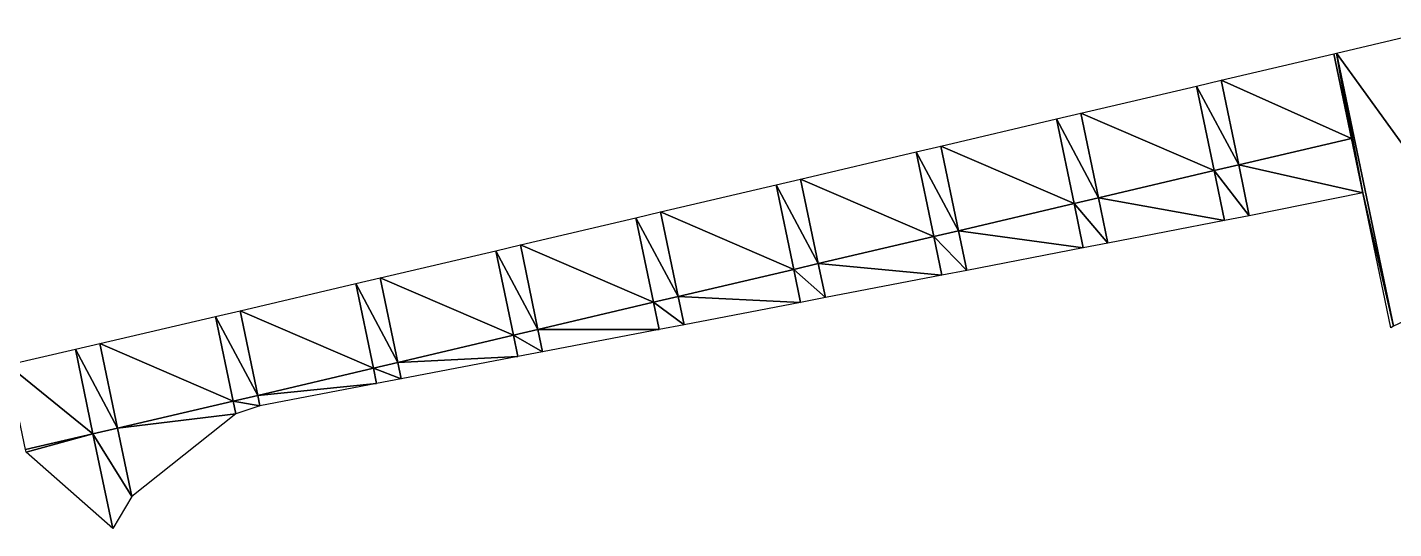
# Model space of a CAD drawing. Header units: metres. Extents: x 1882598 to 1885460, y 3171405 to 3171756.
# Drawn here: x 1883430.64 to 1883440.14, y 3171659.19 to 3171662.67 of the extents above; entities that cross this region are included whole.
import ezdxf

# ---------------------------------------------------------------- set-up
doc = ezdxf.new("R2010")
doc.units = ezdxf.units.M
doc.header["$MEASUREMENT"] = 0
doc.layers.add('Triangles surfaces projet', color=7, linetype='Continuous', true_color=0x848484)

msp = doc.modelspace()

# ---------------------------------------------------------------- linework, layer by layer
at = {"layer": 'Triangles surfaces projet'}
for points in [[(1883440.868, 3171660.9323, 150.7118), (1883439.7432, 3171662.4893, 151.107), (1883440.5056, 3171662.6685, 151.1125), (1883440.868, 3171660.9323, 150.7118)], [(1883439.7227, 3171662.4845, 151.1068), (1883439.8453, 3171661.8972, 151.0828), (1883438.9398, 3171662.3006, 151.1012), (1883439.7227, 3171662.4845, 151.1068)], [(1883439.8453, 3171661.8972, 151.0828), (1883439.7227, 3171662.4845, 151.1068), (1883439.7432, 3171662.4893, 151.107), (1883439.8453, 3171661.8972, 151.0828)], [(1883439.9244, 3171661.5181, 151.0669), (1883439.8453, 3171661.8972, 151.0828), (1883439.7432, 3171662.4893, 151.107), (1883439.9244, 3171661.5181, 151.0669)], [(1883439.7432, 3171662.4893, 151.107), (1883440.1393, 3171660.5917, 150.6111), (1883439.9244, 3171661.5181, 151.0669), (1883439.7432, 3171662.4893, 151.107)], [(1883439.7432, 3171662.4893, 151.107), (1883440.868, 3171660.9323, 150.7118), (1883440.1393, 3171660.5917, 150.6111), (1883439.7432, 3171662.4893, 151.107)], [(1883439.0624, 3171661.7133, 151.0772), (1883438.7694, 3171662.2606, 151.0999), (1883438.9398, 3171662.3006, 151.1012), (1883439.0624, 3171661.7133, 151.0772)], [(1883439.8453, 3171661.8972, 151.0828), (1883439.0624, 3171661.7133, 151.0772), (1883438.9398, 3171662.3006, 151.1012), (1883439.8453, 3171661.8972, 151.0828)], [(1883438.7694, 3171662.2606, 151.0999), (1883438.892, 3171661.6732, 151.0759), (1883437.966, 3171662.0718, 151.0942), (1883438.7694, 3171662.2606, 151.0999)], [(1883439.0624, 3171661.7133, 151.0772), (1883438.892, 3171661.6732, 151.0759), (1883438.7694, 3171662.2606, 151.0999), (1883439.0624, 3171661.7133, 151.0772)], [(1883437.966, 3171662.0718, 151.0942), (1883438.0886, 3171661.4845, 151.0702), (1883437.7956, 3171662.0318, 151.093), (1883437.966, 3171662.0718, 151.0942)], [(1883437.966, 3171662.0718, 151.0942), (1883438.892, 3171661.6732, 151.0759), (1883438.0886, 3171661.4845, 151.0702), (1883437.966, 3171662.0718, 151.0942)], [(1883436.9922, 3171661.8431, 151.0874), (1883437.7956, 3171662.0318, 151.093), (1883437.9182, 3171661.4445, 151.069), (1883436.9922, 3171661.8431, 151.0874)], [(1883437.9182, 3171661.4445, 151.069), (1883437.7956, 3171662.0318, 151.093), (1883438.0886, 3171661.4845, 151.0702), (1883437.9182, 3171661.4445, 151.069)], [(1883439.0624, 3171661.7133, 151.0772), (1883439.8453, 3171661.8972, 151.0828), (1883439.9244, 3171661.5181, 151.0669), (1883439.0624, 3171661.7133, 151.0772)], [(1883439.8453, 3171661.8972, 151.0828), (1883439.9244, 3171661.5181, 151.0669), (1883439.9244, 3171661.5181, 151.0669), (1883439.8453, 3171661.8972, 151.0828)], [(1883436.8218, 3171661.8031, 151.0862), (1883436.9444, 3171661.2157, 151.0622), (1883436.0184, 3171661.6143, 151.0807), (1883436.8218, 3171661.8031, 151.0862)], [(1883436.8218, 3171661.8031, 151.0862), (1883436.9922, 3171661.8431, 151.0874), (1883437.1148, 3171661.2557, 151.0634), (1883436.8218, 3171661.8031, 151.0862)], [(1883437.1148, 3171661.2557, 151.0634), (1883436.9444, 3171661.2157, 151.0622), (1883436.8218, 3171661.8031, 151.0862), (1883437.1148, 3171661.2557, 151.0634)], [(1883437.1148, 3171661.2557, 151.0634), (1883436.9922, 3171661.8431, 151.0874), (1883437.9182, 3171661.4445, 151.069), (1883437.1148, 3171661.2557, 151.0634)], [(1883439.0624, 3171661.7133, 151.0772), (1883439.1361, 3171661.3601, 151.0624), (1883438.892, 3171661.6732, 151.0759), (1883439.0624, 3171661.7133, 151.0772)], [(1883439.1361, 3171661.3601, 151.0624), (1883439.0624, 3171661.7133, 151.0772), (1883439.9244, 3171661.5181, 151.0669), (1883439.1361, 3171661.3601, 151.0624)], [(1883436.141, 3171661.027, 151.0567), (1883435.848, 3171661.5743, 151.0796), (1883436.0184, 3171661.6143, 151.0807), (1883436.141, 3171661.027, 151.0567)], [(1883436.141, 3171661.027, 151.0567), (1883436.0184, 3171661.6143, 151.0807), (1883436.9444, 3171661.2157, 151.0622), (1883436.141, 3171661.027, 151.0567)], [(1883438.0886, 3171661.4845, 151.0702), (1883438.892, 3171661.6732, 151.0759), (1883438.9643, 3171661.3268, 151.0614), (1883438.0886, 3171661.4845, 151.0702)], [(1883438.892, 3171661.6732, 151.0759), (1883439.1361, 3171661.3601, 151.0624), (1883438.9643, 3171661.3268, 151.0614), (1883438.892, 3171661.6732, 151.0759)], [(1883435.0446, 3171661.3856, 151.0741), (1883435.848, 3171661.5743, 151.0796), (1883435.9706, 3171660.987, 151.0556), (1883435.0446, 3171661.3856, 151.0741)], [(1883435.9706, 3171660.987, 151.0556), (1883435.848, 3171661.5743, 151.0796), (1883436.141, 3171661.027, 151.0567), (1883435.9706, 3171660.987, 151.0556)], [(1883439.9244, 3171661.5181, 151.0669), (1883440.1393, 3171660.5917, 150.6111), (1883440.1199, 3171660.5817, 150.608), (1883439.9244, 3171661.5181, 151.0669)], [(1883437.9824, 3171661.1367, 151.0562), (1883437.1148, 3171661.2557, 151.0634), (1883437.9182, 3171661.4445, 151.069), (1883437.9824, 3171661.1367, 151.0562)], [(1883438.1542, 3171661.17, 151.0571), (1883437.9182, 3171661.4445, 151.069), (1883438.0886, 3171661.4845, 151.0702), (1883438.1542, 3171661.17, 151.0571)], [(1883437.9824, 3171661.1367, 151.0562), (1883437.9182, 3171661.4445, 151.069), (1883438.1542, 3171661.17, 151.0571), (1883437.9824, 3171661.1367, 151.0562)], [(1883438.0886, 3171661.4845, 151.0702), (1883438.9643, 3171661.3268, 151.0614), (1883438.1542, 3171661.17, 151.0571), (1883438.0886, 3171661.4845, 151.0702)], [(1883434.0708, 3171661.1568, 151.0676), (1883434.8742, 3171661.3455, 151.073), (1883434.9968, 3171660.7582, 151.049), (1883434.0708, 3171661.1568, 151.0676)], [(1883435.1672, 3171660.7982, 151.0501), (1883434.8742, 3171661.3455, 151.073), (1883435.0446, 3171661.3856, 151.0741), (1883435.1672, 3171660.7982, 151.0501)], [(1883434.8742, 3171661.3455, 151.073), (1883435.1672, 3171660.7982, 151.0501), (1883434.9968, 3171660.7582, 151.049), (1883434.8742, 3171661.3455, 151.073)], [(1883435.1672, 3171660.7982, 151.0501), (1883435.0446, 3171661.3856, 151.0741), (1883435.9706, 3171660.987, 151.0556), (1883435.1672, 3171660.7982, 151.0501)], [(1883437.1148, 3171661.2557, 151.0634), (1883437.1723, 3171660.9803, 151.052), (1883436.9444, 3171661.2157, 151.0622), (1883437.1148, 3171661.2557, 151.0634)], [(1883437.1148, 3171661.2557, 151.0634), (1883437.9824, 3171661.1367, 151.0562), (1883437.1723, 3171660.9803, 151.052), (1883437.1148, 3171661.2557, 151.0634)], [(1883434.0708, 3171661.1568, 151.0676), (1883434.1934, 3171660.5695, 151.0436), (1883433.9004, 3171661.1168, 151.0665), (1883434.0708, 3171661.1568, 151.0676)], [(1883434.1934, 3171660.5695, 151.0436), (1883434.0708, 3171661.1568, 151.0676), (1883434.9968, 3171660.7582, 151.049), (1883434.1934, 3171660.5695, 151.0436)], [(1883436.141, 3171661.027, 151.0567), (1883436.9444, 3171661.2157, 151.0622), (1883437.0004, 3171660.9471, 151.0511), (1883436.141, 3171661.027, 151.0567)], [(1883436.9444, 3171661.2157, 151.0622), (1883437.1723, 3171660.9803, 151.052), (1883437.0004, 3171660.9471, 151.0511), (1883436.9444, 3171661.2157, 151.0622)], [(1883434.023, 3171660.5294, 151.0425), (1883433.097, 3171660.928, 151.0613), (1883433.9004, 3171661.1168, 151.0665), (1883434.023, 3171660.5294, 151.0425)], [(1883434.023, 3171660.5294, 151.0425), (1883433.9004, 3171661.1168, 151.0665), (1883434.1934, 3171660.5695, 151.0436), (1883434.023, 3171660.5294, 151.0425)], [(1883436.1902, 3171660.7911, 151.0469), (1883435.9706, 3171660.987, 151.0556), (1883436.141, 3171661.027, 151.0567), (1883436.1902, 3171660.7911, 151.0469)], [(1883436.1902, 3171660.7911, 151.0469), (1883436.141, 3171661.027, 151.0567), (1883437.0004, 3171660.9471, 151.0511), (1883436.1902, 3171660.7911, 151.0469)], [(1883436.0184, 3171660.758, 151.0461), (1883435.1672, 3171660.7982, 151.0501), (1883435.9706, 3171660.987, 151.0556), (1883436.0184, 3171660.758, 151.0461)], [(1883436.0184, 3171660.758, 151.0461), (1883435.9706, 3171660.987, 151.0556), (1883436.1902, 3171660.7911, 151.0469), (1883436.0184, 3171660.758, 151.0461)], [(1883432.9266, 3171660.888, 151.0602), (1883433.0492, 3171660.3007, 151.0362), (1883432.1232, 3171660.6993, 151.055), (1883432.9266, 3171660.888, 151.0602)], [(1883433.097, 3171660.928, 151.0613), (1883433.2195, 3171660.3407, 151.0373), (1883432.9266, 3171660.888, 151.0602), (1883433.097, 3171660.928, 151.0613)], [(1883433.0492, 3171660.3007, 151.0362), (1883432.9266, 3171660.888, 151.0602), (1883433.2195, 3171660.3407, 151.0373), (1883433.0492, 3171660.3007, 151.0362)], [(1883433.2195, 3171660.3407, 151.0373), (1883433.097, 3171660.928, 151.0613), (1883434.023, 3171660.5294, 151.0425), (1883433.2195, 3171660.3407, 151.0373)], [(1883435.0362, 3171660.5694, 151.0412), (1883434.1934, 3171660.5695, 151.0436), (1883434.9968, 3171660.7582, 151.049), (1883435.0362, 3171660.5694, 151.0412)], [(1883434.9968, 3171660.7582, 151.049), (1883435.1672, 3171660.7982, 151.0501), (1883435.208, 3171660.6024, 151.042), (1883434.9968, 3171660.7582, 151.049)], [(1883434.9968, 3171660.7582, 151.049), (1883435.208, 3171660.6024, 151.042), (1883435.0362, 3171660.5694, 151.0412), (1883434.9968, 3171660.7582, 151.049)], [(1883435.1672, 3171660.7982, 151.0501), (1883436.0184, 3171660.758, 151.0461), (1883435.208, 3171660.6024, 151.042), (1883435.1672, 3171660.7982, 151.0501)], [(1883432.0753, 3171660.0722, 151.0299), (1883431.149, 3171660.4722, 151.0489), (1883431.9527, 3171660.6595, 151.0539), (1883432.0753, 3171660.0722, 151.0299)], [(1883432.2457, 3171660.1119, 151.031), (1883431.9527, 3171660.6595, 151.0539), (1883432.1232, 3171660.6993, 151.055), (1883432.2457, 3171660.1119, 151.031)], [(1883432.2457, 3171660.1119, 151.031), (1883432.0753, 3171660.0722, 151.0299), (1883431.9527, 3171660.6595, 151.0539), (1883432.2457, 3171660.1119, 151.031)], [(1883432.2457, 3171660.1119, 151.031), (1883432.1232, 3171660.6993, 151.055), (1883433.0492, 3171660.3007, 151.0362), (1883432.2457, 3171660.1119, 151.031)], [(1883434.2258, 3171660.4142, 151.0372), (1883434.023, 3171660.5294, 151.0425), (1883434.1934, 3171660.5695, 151.0436), (1883434.2258, 3171660.4142, 151.0372)], [(1883434.2258, 3171660.4142, 151.0372), (1883434.1934, 3171660.5695, 151.0436), (1883435.0362, 3171660.5694, 151.0412), (1883434.2258, 3171660.4142, 151.0372)], [(1883430.9786, 3171660.4324, 151.0478), (1883431.149, 3171660.4722, 151.0489), (1883431.2716, 3171659.8848, 151.0249), (1883430.9786, 3171660.4324, 151.0478)], [(1883431.2716, 3171659.8848, 151.0249), (1883431.149, 3171660.4722, 151.0489), (1883432.0753, 3171660.0722, 151.0299), (1883431.2716, 3171659.8848, 151.0249)], [(1883433.2195, 3171660.3407, 151.0373), (1883434.023, 3171660.5294, 151.0425), (1883434.0539, 3171660.3813, 151.0364), (1883433.2195, 3171660.3407, 151.0373)], [(1883434.2258, 3171660.4142, 151.0372), (1883434.0539, 3171660.3813, 151.0364), (1883434.023, 3171660.5294, 151.0425), (1883434.2258, 3171660.4142, 151.0372)], [(1883430.5102, 3171660.3232, 151.0449), (1883430.9786, 3171660.4324, 151.0478), (1883431.1011, 3171659.8451, 151.0238), (1883430.5102, 3171660.3232, 151.0449)], [(1883430.9786, 3171660.4324, 151.0478), (1883431.2716, 3171659.8848, 151.0249), (1883431.1011, 3171659.8451, 151.0238), (1883430.9786, 3171660.4324, 151.0478)], [(1883433.2434, 3171660.2265, 151.0326), (1883433.2195, 3171660.3407, 151.0373), (1883434.0539, 3171660.3813, 151.0364), (1883433.2434, 3171660.2265, 151.0326)], [(1883430.6328, 3171659.7359, 151.0209), (1883430.5102, 3171660.3232, 151.0449), (1883431.1011, 3171659.8451, 151.0238), (1883430.6328, 3171659.7359, 151.0209)], [(1883433.0492, 3171660.3007, 151.0362), (1883433.0715, 3171660.1937, 151.0318), (1883432.2457, 3171660.1119, 151.031), (1883433.0492, 3171660.3007, 151.0362)], [(1883433.2434, 3171660.2265, 151.0326), (1883433.0492, 3171660.3007, 151.0362), (1883433.2195, 3171660.3407, 151.0373), (1883433.2434, 3171660.2265, 151.0326)], [(1883433.0715, 3171660.1937, 151.0318), (1883433.0492, 3171660.3007, 151.0362), (1883433.2434, 3171660.2265, 151.0326), (1883433.0715, 3171660.1937, 151.0318)], [(1883432.2609, 3171660.0393, 151.028), (1883432.2457, 3171660.1119, 151.031), (1883433.0715, 3171660.1937, 151.0318), (1883432.2609, 3171660.0393, 151.028)], [(1883432.2457, 3171660.1119, 151.031), (1883432.2609, 3171660.0393, 151.028), (1883432.0753, 3171660.0722, 151.0299), (1883432.2457, 3171660.1119, 151.031)], [(1883432.0938, 3171659.9833, 151.0217), (1883431.2716, 3171659.8848, 151.0249), (1883432.0753, 3171660.0722, 151.0299), (1883432.0938, 3171659.9833, 151.0217)], [(1883431.2716, 3171659.8848, 151.0249), (1883432.0938, 3171659.9833, 151.0217), (1883431.3709, 3171659.4089, 150.8645), (1883431.2716, 3171659.8848, 151.0249)], [(1883432.0938, 3171659.9833, 151.0217), (1883432.0753, 3171660.0722, 151.0299), (1883432.2609, 3171660.0393, 151.028), (1883432.0938, 3171659.9833, 151.0217)], [(1883430.6367, 3171659.7172, 151.016), (1883430.6328, 3171659.7359, 151.0209), (1883431.1011, 3171659.8451, 151.0238), (1883430.6367, 3171659.7172, 151.016)], [(1883430.6367, 3171659.7172, 151.016), (1883431.1011, 3171659.8451, 151.0238), (1883431.2388, 3171659.1857, 150.7674), (1883430.6367, 3171659.7172, 151.016)], [(1883431.2716, 3171659.8848, 151.0249), (1883431.3709, 3171659.4089, 150.8645), (1883431.1011, 3171659.8451, 151.0238), (1883431.2716, 3171659.8848, 151.0249)], [(1883431.1011, 3171659.8451, 151.0238), (1883431.3709, 3171659.4089, 150.8645), (1883431.2388, 3171659.1857, 150.7674), (1883431.1011, 3171659.8451, 151.0238)]]:
    msp.add_3dface(points, dxfattribs=at)

doc.saveas('drawing.dxf')
